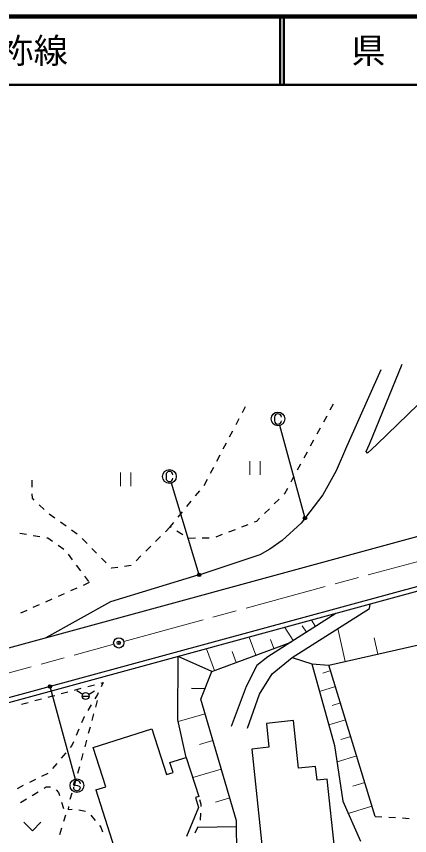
# Model space of a CAD drawing. Units: millimetres, scale not verified. Extents: x 40000 to 680000, y 20000 to 380000.
# Drawn here: x 259220 to 316626, y 260468 to 380000 of the extents above; entities that cross this region are included whole.
import ezdxf
from ezdxf.enums import TextEntityAlignment as Align

# ---------------------------------------------------------------- set-up
doc = ezdxf.new("R2010")
doc.units = ezdxf.units.MM
doc.header["$LTSCALE"] = 1000
doc.header["$PDMODE"] = 32
doc.header["$PDSIZE"] = 500
doc.linetypes.add('CHAIN', pattern=[18.5, 12, -1.5, 3.5, -1.5])
for name, color, linetype, lineweight in [('M-BGD-RSTR', 7, 'Continuous', 25), ('M-BMK', 2, 'CHAIN', 13), ('M-BMK-SRVR', 3, 'Continuous', 25), ('M-STR-STRC', 7, 'Continuous', 25), ('M-TTL', 2, 'Continuous', 140), ('M-TTL-LINE', 7, 'Continuous', 50)]:
    doc.layers.add(name, color=color, linetype=linetype, lineweight=lineweight)
doc.layers.add('M-TTL-TXT', color=7, linetype='Continuous')
doc.styles.add('ＭＳ ゴシック', font='')
doc.styles.get('ＭＳ ゴシック').set_extended_font_data('MS Gothic')

msp = doc.modelspace()

# ---------------------------------------------------------------- linework, layer by layer
at = {"layer": 'M-BGD-RSTR'}
for p, q in [((310748, 317594), (315526, 329265)), ((324579, 329873), (311855, 317558)), ((312422, 328445), (307393, 317185)), ((292210, 322202), (292674, 323088)), ((305472, 323437), (304994, 322559)), ((382340, 321653), (176757, 265712)), ((304517, 321680), (304039, 320802)), ((291281, 320431), (291745, 321317)), ((290352, 318660), (290817, 319545)), ((303561, 319923), (303083, 319045)), ((302605, 318166), (302128, 317288)), ((289424, 316888), (289888, 317774)), ((307393, 317185), (305899, 313687)), ((310262, 316500), (310748, 317594)), ((311855, 317558), (310469, 316281)), ((288495, 315117), (288959, 316003)), ((301650, 316409), (301172, 315531)), ((310469, 316281), (310262, 316500)), ((384064, 314868), (226841, 272086)), ((300694, 314652), (300217, 313774)), ((384236, 314189), (227024, 271410)), ((287566, 313346), (288031, 314231)), ((305899, 313687), (303968, 310189)), ((261528, 311312), (261509, 312311)), ((286638, 311574), (287102, 312460)), ((299739, 312895), (299261, 312017)), ((285377, 310023), (286011, 310796)), ((298783, 311138), (298345, 310332)), ((261558, 309700), (261547, 310312)), ((261839, 309432), (261558, 309700)), ((298345, 310332), (298286, 310274)), ((303968, 310189), (300797, 306071)), ((263289, 308054), (262564, 308743)), ((284110, 308475), (284743, 309249)), ((297574, 309572), (296862, 308870)), ((264839, 306798), (264025, 307379)), ((282843, 306928), (283476, 307702)), ((296150, 308168), (295438, 307466)), ((266466, 305636), (265653, 306217)), ((281676, 305504), (282209, 306154)), ((294264, 306308), (293936, 306182)), ((294726, 306764), (294264, 306308)), ((300797, 306071), (298028, 303520)), ((268094, 304473), (267280, 305054)), ((281676, 305504), (280965, 304800)), ((281811, 305420), (281676, 305504)), ((283513, 304370), (282662, 304895)), ((291137, 305103), (290203, 304744)), ((293003, 305823), (292070, 305463)), ((259706, 304595), (260692, 304430)), ((261679, 304266), (262665, 304102)), ((263652, 303937), (263832, 303907)), ((263832, 303907), (264499, 303436)), ((269533, 303090), (268830, 303801)), ((280255, 304097), (279544, 303393)), ((284377, 303837), (284364, 303845)), ((285362, 303852), (284377, 303837)), ((287362, 303884), (286362, 303868)), ((289270, 304384), (288337, 304025)), ((265316, 302859), (266133, 302283)), ((278833, 302690), (278123, 301986)), ((298028, 303520), (296242, 302281)), ((266775, 301525), (267374, 300725)), ((270939, 301667), (270236, 302379)), ((277412, 301283), (276701, 300579)), ((294748, 301443), (285999, 298539)), ((296242, 302281), (294748, 301443)), ((272345, 300245), (271642, 300956)), ((267972, 299924), (268571, 299123)), ((273112, 299468), (273048, 299533)), ((274012, 299595), (273112, 299468)), ((275986, 299871), (275002, 299733)), ((275990, 299876), (275986, 299871)), ((269170, 298322), (269768, 297521)), ((285713, 298448), (272957, 294592)), ((304856, 285361), (364260, 298698)), ((268037, 296578), (267124, 296171)), ((269864, 297392), (268951, 296985)), ((266210, 295764), (265297, 295358)), ((262557, 294137), (261643, 293730)), ((264384, 294951), (263470, 294544)), ((272957, 294592), (263544, 289327)), ((310782, 293629), (310862, 294223)), ((260730, 293323), (259816, 292916)), ((305848, 292859), (295913, 286550)), ((299492, 286445), (310782, 293629)), ((287763, 284408), (299315, 288711)), ((282775, 277347), (282836, 286597)), ((287763, 284408), (282836, 286597)), ((295913, 286550), (294334, 285287)), ((296545, 284077), (299492, 286445)), ((299492, 286445), (302343, 285551)), ((294334, 285287), (292755, 282235)), ((302343, 285551), (305683, 273625)), ((302343, 285551), (304856, 285361)), ((311581, 263280), (304856, 285361)), ((286138, 280373), (287763, 284408)), ((294703, 281129), (296545, 284077)), ((269648, 282217), (270615, 282473)), ((271581, 282730), (271886, 282811)), ((271886, 282811), (271590, 282194)), ((292755, 282235), (290597, 276392)), ((264473, 280844), (264815, 280934)), ((265782, 281191), (266749, 281447)), ((267715, 281704), (268682, 281960)), ((268898, 281079), (268032, 281579)), ((269764, 281079), (270630, 281579)), ((271043, 281054), (270665, 280422)), ((271157, 281292), (271043, 281054)), ((284788, 281959), (286771, 281946)), ((292966, 276129), (294703, 281129)), ((259985, 279642), (260951, 279901)), ((261917, 280159), (262883, 280418)), ((263849, 280676), (264473, 280844)), ((268831, 280829), (269831, 280829)), ((271013, 280175), (270753, 279209)), ((291350, 262608), (286138, 280373)), ((270152, 279564), (269639, 278706)), ((269111, 277822), (268731, 276929)), ((269126, 277847), (269111, 277822)), ((270493, 278244), (270232, 277278)), ((284013, 271880), (282775, 277347)), ((269972, 276313), (269712, 275347)), ((299690, 277256), (295711, 276843)), ((295711, 276843), (296073, 273361)), ((300413, 270293), (299690, 277256)), ((268340, 276009), (267949, 275088)), ((270432, 273309), (279003, 276052)), ((279003, 276052), (281137, 269385)), ((267558, 274168), (267319, 273607)), ((269452, 274381), (269192, 273416)), ((266425, 272543), (265781, 271777)), ((267319, 273607), (267068, 273308)), ((272260, 267595), (270432, 273309)), ((296073, 273361), (293586, 273103)), ((293586, 273103), (295085, 258681)), ((305683, 273625), (306897, 265472)), ((268932, 272450), (268672, 271485)), ((281632, 271119), (284013, 271880)), ((284013, 271880), (285842, 266166)), ((265138, 271012), (264494, 270246)), ((268412, 270519), (268152, 269553)), ((282089, 269690), (281632, 271119)), ((302900, 270552), (300413, 270293)), ((303107, 268562), (302900, 270552)), ((263799, 269546), (262905, 269098)), ((281137, 269385), (282089, 269690)), ((260222, 267757), (259327, 267310)), ((262011, 268651), (261116, 268204)), ((267880, 268591), (267598, 267632)), ((304599, 268717), (303107, 268562)), ((305684, 258274), (304599, 268717)), ((261539, 266343), (262396, 266857)), ((263254, 267372), (263580, 267568)), ((263580, 267568), (264199, 267585)), ((265008, 267157), (265363, 266775)), ((265363, 266775), (265509, 266319)), ((267316, 266672), (267034, 265713)), ((270832, 267137), (272260, 267595)), ((270832, 267137), (274794, 254756)), ((259824, 265314), (260681, 265828)), ((265812, 265367), (266116, 264414)), ((285842, 266166), (285366, 266014)), ((285366, 266014), (285823, 264585)), ((286217, 265008), (285995, 265694)), ((306897, 265472), (309456, 259661)), ((266842, 264735), (266791, 264298)), ((266791, 264298), (267351, 264317)), ((268341, 264242), (269318, 264030)), ((285823, 264585), (284032, 260337)), ((286204, 264730), (286217, 265008)), ((266401, 263461), (266102, 262507)), ((270071, 263444), (270719, 262682)), ((286110, 262732), (286157, 263731)), ((311581, 263280), (312579, 263220)), ((313577, 263160), (314575, 263100)), ((315573, 263039), (316571, 262979)), ((271366, 261920), (271536, 261721)), ((285341, 260894), (285746, 261808)), ((291406, 257676), (291350, 262608)), ((265803, 261553), (265503, 260598)), ((271536, 261721), (271772, 261021)), ((291359, 261733), (285685, 261669))]:
    msp.add_line(p, q, dxfattribs=at)
at = {"layer": 'M-BGD-RSTR', "lineweight": 13}
for p, q in [((293316, 315093), (293316, 313093)), ((294816, 315093), (294816, 313093)), ((274442, 313465), (274442, 311465)), ((275942, 313465), (275942, 311465)), ((260300, 262432), (261550, 261182)), ((262800, 262432), (261550, 261182))]:
    msp.add_line(p, q, dxfattribs=at)
at = {"layer": 'M-BGD-RSTR', "lineweight": 18}
for p, q in [((302888, 290979), (302307, 291895)), ((299642, 288918), (298423, 290838)), ((301562, 290137), (300953, 291097)), ((307195, 285886), (306122, 290664)), ((294190, 286802), (293214, 289421)), ((311974, 286959), (311437, 289348)), ((296809, 287777), (296321, 289087)), ((288137, 284547), (286956, 287718)), ((291308, 285728), (290717, 287314)), ((305103, 284548), (303935, 284192)), ((305815, 282211), (303478, 281500)), ((306543, 279820), (305320, 279448)), ((286760, 278253), (282831, 277100)), ((307288, 277374), (304842, 276629)), ((308029, 274942), (306600, 274507)), ((287912, 274324), (285948, 273748)), ((308899, 272085), (306042, 271215)), ((289137, 270149), (284959, 268923)), ((310077, 268216), (308349, 267690)), ((290363, 265971), (288274, 265359)), ((311130, 264760), (307674, 263708))]:
    msp.add_line(p, q, dxfattribs=at)
at = {"layer": 'M-BGD-RSTR'}
msp.add_circle((269331, 280829), 500, dxfattribs=at)
at = {"layer": 'M-BMK'}
for p, q in [((274891, 288788), (369935, 314650)), ((178400, 262532), (273444, 288394))]:
    msp.add_line(p, q, dxfattribs=at)
at = {"layer": 'M-BMK-SRVR'}
msp.add_circle((274167, 288591), 750, dxfattribs=at)
msp.add_point((274167, 288591), dxfattribs=at)
at = {"layer": 'M-STR-STRC'}
for p, q in [((296910, 321511), (296910, 321011)), ((301309, 306932), (297673, 320296)), ((281069, 313116), (281069, 312616)), ((285909, 298507), (281859, 311909)), ((264161, 282086), (267798, 268721)), ((267665, 267897), (267566, 268015)), ((267910, 267758), (267665, 267897)), ((268211, 267755), (267910, 267758)), ((268456, 267644), (268211, 267755)), ((268562, 267507), (268456, 267644))]:
    msp.add_line(p, q, dxfattribs=at)
for centre, radius in [((297410, 321261), 1000), ((281569, 312866), 1000), ((301349, 306787), 150), ((301349, 306787), 120), ((301349, 306787), 90), ((301349, 306787), 60), ((301349, 306787), 30), ((285909, 298509), 150), ((285909, 298509), 120), ((285909, 298509), 90), ((285909, 298509), 60), ((285909, 298509), 30), ((264122, 282230), 150), ((264122, 282230), 120), ((264122, 282230), 90), ((264122, 282230), 60), ((264122, 282230), 30), ((268060, 267757), 1000)]:
    msp.add_circle(centre, radius, dxfattribs=at)
for centre, start, end in [((297410, 321511), 360, 180), ((297410, 321011), 180, 360), ((281569, 313116), 360, 180), ((281569, 312616), 180, 360), ((268066, 268011), 359.55488, 179.55488), ((268062, 267511), 179.55488, 359.55488)]:
    msp.add_arc(centre, 500, start, end, dxfattribs=at)
for p in [(301349, 306787), (285909, 298509), (264122, 282230)]:
    msp.add_point(p, dxfattribs=at)
at = {"layer": 'M-TTL'}
msp.add_line((680000, 380000), (40000, 380000), dxfattribs=at)
at = {"layer": 'M-TTL-LINE'}
for p, q in [((297750, 380000), (297750, 370000)), ((298250, 380000), (298250, 370000)), ((40000, 370000), (680000, 370000))]:
    msp.add_line(p, q, dxfattribs=at)

# ---------------------------------------------------------------- texts
at = {"layer": 'M-TTL-TXT', "style": 'ＭＳ ゴシック'}
msp.add_text('主要地方道宇部美祢線', height=3666, dxfattribs=at).set_placement((216734, 375000), align=Align.MIDDLE_LEFT)
msp.add_text('県\u3000名', height=3666, dxfattribs=at).set_placement((315625, 375000), align=Align.MIDDLE_CENTER)

doc.saveas('drawing.dxf')
